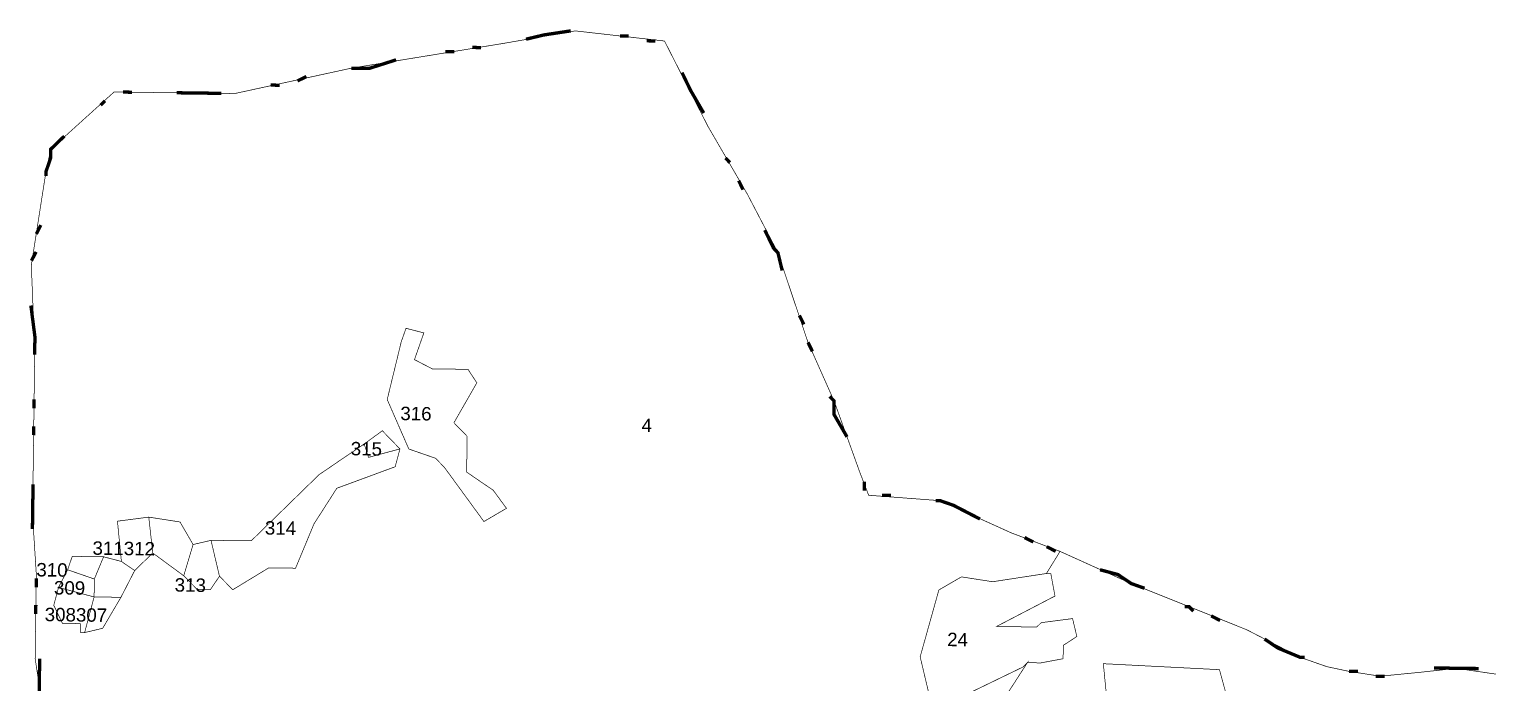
# Model space of a CAD drawing. Header units: metres. Extents: x 259278 to 277237, y 2171369 to 2185379.
# Drawn here: x 274611 to 275905, y 2180596 to 2181176 of the extents above; entities that cross this region are included whole.
import ezdxf

# ---------------------------------------------------------------- set-up
doc = ezdxf.new("R2010")
doc.units = ezdxf.units.M
doc.header["$MEASUREMENT"] = 0
for name, color, linetype in [('SURVEY NO.', 7, 'Continuous'), ('SURVEY PLOT BOUNDARY', 35, 'Continuous'), ('VILLAGE BOUNDARY', 212, 'Continuous')]:
    doc.layers.add(name, color=color, linetype=linetype)
doc.styles.add('PDF Arial', font='arial.ttf')

msp = doc.modelspace()

# ---------------------------------------------------------------- linework, layer by layer
at = {"layer": 'SURVEY PLOT BOUNDARY', "lineweight": 18, "const_width": 0.595}
for points in [[(274623.3, 2180569.8), (274616, 2180617.5), (274616.3, 2180641.3), (274617, 2180692.8), (274613.7, 2180744.4), (274614.6, 2180811.8), (274615.6, 2180891.1), (274612.6, 2180966.5), (274625.6, 2181049.6), (274629.8, 2181069.4), (274686, 2181120.2), (274785.1, 2181118.9), (274793, 2181118.8), (274896.4, 2181141.3), (275031.5, 2181163.3), (275095.1, 2181174.4), (275174.3, 2181165.4), (275212.9, 2181089.6), (275247.8, 2181029.6), (275274.9, 2180977.7), (275301.6, 2180898.1), (275324.7, 2180846.2), (275347.7, 2180782.5), (275355.4, 2180762.5), (275418.8, 2180757.7), (275481.8, 2180729.2), (275525.2, 2180712.7), (275513.1, 2180693.1), (275465.4, 2180685.8), (275437.7, 2180690.1), (275417.7, 2180678.5), (275401.1, 2180619.2), (275412.4, 2180571.5)], [(275475.9, 2180582.5), (275496.2, 2180614), (275508.1, 2180613.8), (275527.9, 2180617.5), (275528.1, 2180629.4), (275540.1, 2180637.2), (275536.3, 2180653.1), (275508.5, 2180649.5), (275504.5, 2180645.6), (275468.8, 2180646.1), (275520.7, 2180673.1), (275517, 2180693), (275513.1, 2180693.1), (275525.2, 2180712.7), (275588.3, 2180684.2), (275639.6, 2180663.7), (275690.8, 2180643.2), (275738.1, 2180618.8), (275761.8, 2180610.5), (275781.5, 2180606.3), (275809.2, 2180602), (275845, 2180605.5), (275876.7, 2180609), (275936.1, 2180600.3)]]:
    msp.add_lwpolyline(points, dxfattribs=at)
for points in [[(275034.1, 2180750.9), (275014.1, 2180739.2), (274979, 2180787.3), (274971.2, 2180795.3), (274947.5, 2180803.5), (274928.3, 2180847.4), (274940.8, 2180898.8), (274945, 2180910.6), (274960.8, 2180906.5), (274952.5, 2180882.8), (274968.3, 2180874.6), (274984.1, 2180874.4), (275000, 2180874.2), (275007.8, 2180862.2), (274987.5, 2180826.8), (274999.2, 2180814.8), (274998.8, 2180783), (275022.4, 2180766.9)], [(275034.1, 2180750.9), (275022.4, 2180766.9), (274998.8, 2180783), (274999.2, 2180814.8), (274987.5, 2180826.8), (275007.8, 2180862.2), (275000, 2180874.2), (274984.1, 2180874.4), (274968.3, 2180874.6), (274952.5, 2180882.8), (274960.8, 2180906.5), (274945, 2180910.6), (274940.8, 2180898.8), (274928.3, 2180847.4), (274947.5, 2180803.5), (274971.2, 2180795.3), (274979, 2180787.3), (275014.1, 2180739.2)], [(274863.4, 2180737.2), (274883.6, 2180768.7), (274935.4, 2180787.8), (274939.6, 2180803.6), (274924, 2180819.7), (274907.9, 2180808), (274867.9, 2180780.8), (274859.9, 2180773), (274807.7, 2180722.1), (274780, 2180722.4), (274772, 2180722.5), (274756.1, 2180718.8), (274744.5, 2180738.8), (274716.8, 2180743.1), (274689, 2180739.5), (274692.5, 2180703.8), (274676.7, 2180707.9), (274648.9, 2180708.3), (274644.8, 2180696.4), (274636.7, 2180680.7), (274632.5, 2180664.9), (274640.2, 2180648.9), (274656.1, 2180648.7), (274656, 2180640.8), (274659.9, 2180640.7), (274675.9, 2180644.5), (274692.1, 2180672), (274704.3, 2180695.7), (274720.3, 2180711.3), (274747.8, 2180691.1), (274759.6, 2180679.1), (274771.5, 2180678.9), (274779.5, 2180690.7), (274791.3, 2180678.7), (274823.2, 2180698.1), (274847, 2180697.8)], [(274939.6, 2180803.6), (274911.7, 2180796.1), (274907.9, 2180808), (274924, 2180819.7)], [(274779.5, 2180690.7), (274772, 2180722.5), (274780, 2180722.4), (274807.7, 2180722.1), (274859.9, 2180773), (274867.9, 2180780.8), (274907.9, 2180808), (274911.7, 2180796.1), (274939.6, 2180803.6), (274935.4, 2180787.8), (274883.6, 2180768.7), (274863.4, 2180737.2), (274847, 2180697.8), (274823.2, 2180698.1), (274791.3, 2180678.7)], [(274704.3, 2180695.7), (274692.5, 2180703.8), (274689, 2180739.5), (274716.8, 2180743.1), (274720.3, 2180711.3)], [(274720.3, 2180711.3), (274716.8, 2180743.1), (274744.5, 2180738.8), (274756.1, 2180718.8), (274747.8, 2180691.1)], [(274747.8, 2180691.1), (274756.1, 2180718.8), (274772, 2180722.5), (274779.5, 2180690.7), (274771.5, 2180678.9), (274759.6, 2180679.1)], [(274668.3, 2180672.3), (274636.7, 2180680.7), (274644.8, 2180696.4), (274668.5, 2180688.2)], [(274668.5, 2180688.2), (274644.8, 2180696.4), (274648.9, 2180708.3), (274676.7, 2180707.9)], [(274668.3, 2180672.3), (274668.5, 2180688.2), (274676.7, 2180707.9), (274692.5, 2180703.8), (274704.3, 2180695.7), (274692.1, 2180672)], [(275412.4, 2180571.5), (275401.1, 2180619.2), (275417.7, 2180678.5), (275437.7, 2180690.1), (275465.4, 2180685.8), (275513.1, 2180693.1), (275517, 2180693), (275520.7, 2180673.1), (275468.8, 2180646.1), (275504.5, 2180645.6), (275508.5, 2180649.5), (275536.3, 2180653.1), (275540.1, 2180637.2), (275528.1, 2180629.4), (275527.9, 2180617.5), (275508.1, 2180613.8), (275496.2, 2180614), (275492.2, 2180610.1), (275444.3, 2180586.9)], [(274668.3, 2180672.3), (274659.9, 2180640.7), (274656, 2180640.8), (274656.1, 2180648.7), (274640.2, 2180648.9), (274632.5, 2180664.9), (274636.7, 2180680.7)], [(274692.1, 2180672), (274675.9, 2180644.5), (274659.9, 2180640.7), (274668.3, 2180672.3)], [(275495.2, 2180542.6), (275498.9, 2180514.8), (275494.9, 2180514.9), (275502.7, 2180502.9), (275502.4, 2180483), (275510.3, 2180482.9), (275513.9, 2180451.2), (275470.2, 2180443.8), (275470.3, 2180451.7), (275458.4, 2180451.9), (275422.9, 2180464.2), (275423, 2180476.1), (275419.2, 2180488.1), (275427.2, 2180491.9), (275428, 2180551.4), (275412.4, 2180571.5), (275444.3, 2180586.9), (275492.2, 2180610.1), (275496.2, 2180614), (275475.9, 2180582.5), (275479.5, 2180554.7), (275475.3, 2180534.9)], [(275674.2, 2180579.9), (275567.1, 2180577.4), (275563.6, 2180613.1), (275666.6, 2180607.8)], [(275674.2, 2180579.9), (275666.6, 2180607.8), (275563.6, 2180613.1), (275567.1, 2180577.4)]]:
    msp.add_lwpolyline(points, close=True, dxfattribs=at)
at = {"layer": 'VILLAGE BOUNDARY', "const_width": 2.97}
for points in [[(275051.4, 2181167), (275067.3, 2181170.8), (275091.1, 2181174.4)], [(275134.7, 2181169.9), (275142.6, 2181169.8)], [(275158.4, 2181165.6), (275166.3, 2181165.5)], [(274896.4, 2181141.3), (274912.3, 2181141.1), (274936.2, 2181148.7)], [(274979.9, 2181156), (274987.8, 2181155.9)], [(275003.7, 2181159.7), (275011.6, 2181159.6)], [(275189.8, 2181137.4), (275197.5, 2181121.5), (275209.1, 2181101.5)], [(274824.9, 2181126.3), (274832.8, 2181126.2)], [(274848.7, 2181130), (274856.7, 2181133.9)], [(274674, 2181108.5), (274678, 2181112.4)], [(274693.9, 2181120.1), (274701.9, 2181120)], [(274741.5, 2181119.5), (274757.4, 2181119.3), (274781.1, 2181119)], [(274625.6, 2181045.7), (274625.6, 2181049.6), (274629.7, 2181061.5), (274629.8, 2181069.4), (274641.9, 2181081.1)], [(275228.4, 2181061.6), (275232.3, 2181057.6)], [(275240.1, 2181041.6), (275243.9, 2181033.6)], [(274617, 2180994.2), (274621, 2181002.1)], [(275263.3, 2180997.7), (275271, 2180981.7), (275274.9, 2180977.7), (275278.7, 2180961.8)], [(274612.7, 2180970.5), (274616.8, 2180978.4)], [(274615.6, 2180887.2), (274615.6, 2180891.1), (274615.8, 2180903), (274612.2, 2180930.8)], [(275294, 2180922), (275297.9, 2180914)], [(275301.6, 2180898.1), (275305.5, 2180890.1)], [(275320.8, 2180850.2), (275324.7, 2180846.2), (275324.6, 2180834.3), (275336.2, 2180814.3)], [(274615, 2180839.6), (274615.1, 2180847.5)], [(274614.6, 2180815.8), (274614.7, 2180823.7)], [(274613.6, 2180732.5), (274613.7, 2180744.4), (274613.8, 2180748.4), (274614.1, 2180772.2)], [(275351.6, 2180774.5), (275351.5, 2180766.6)], [(275367.3, 2180762.4), (275375.2, 2180762.3)], [(275414.8, 2180757.8), (275418.8, 2180757.7), (275430.6, 2180753.6), (275454.2, 2180741.4)], [(275493.7, 2180725), (275501.5, 2180721)], [(275513.4, 2180716.9), (275521.3, 2180712.8)], [(275560.7, 2180696.4), (275576.5, 2180692.2), (275588.3, 2180684.2), (275600.1, 2180680)], [(274616.9, 2180680.9), (274617, 2180688.9)], [(274616.5, 2180657.2), (274616.6, 2180665.1)], [(275635.6, 2180663.7), (275639.6, 2180663.7), (275643.5, 2180659.7)], [(275659.3, 2180655.5), (275667.2, 2180651.4)], [(275706.6, 2180635), (275718.4, 2180627), (275738.1, 2180618.8), (275742.1, 2180618.7)], [(274623.4, 2180573.8), (274619.6, 2180589.7), (274620, 2180617.5)], [(275781.5, 2180606.3), (275789.5, 2180606.2)], [(275856.9, 2180609.3), (275872.8, 2180609.1), (275876.7, 2180609), (275896.6, 2180608.8)], [(275805.3, 2180602), (275809.2, 2180602), (275813.2, 2180601.9)]]:
    msp.add_lwpolyline(points, dxfattribs=at)

# ---------------------------------------------------------------- texts
at = {"layer": 'SURVEY NO.', "attachment_point": 7, "rotation": 359.2544, "style": 'PDF Arial'}
for s, insert, char_height in [('316', (274939.9, 2180829), 11.89), ('4', (275153.9, 2180818.6), 11.9), ('315', (274895.9, 2180797.8), 11.89), ('314', (274819.7, 2180727.5), 11.89), ('311312', (274666.8, 2180709.6), 11.89), ('310', (274617, 2180690.4), 11.89), ('309', (274632.6, 2180674.4), 11.89), ('313', (274739.7, 2180676.9), 11.89), ('308307', (274624.4, 2180650.7), 11.89), ('24', (275425, 2180628.7), 11.89)]:
    msp.add_mtext(s, dxfattribs=dict(at, insert=insert, char_height=char_height))

doc.saveas('drawing.dxf')
